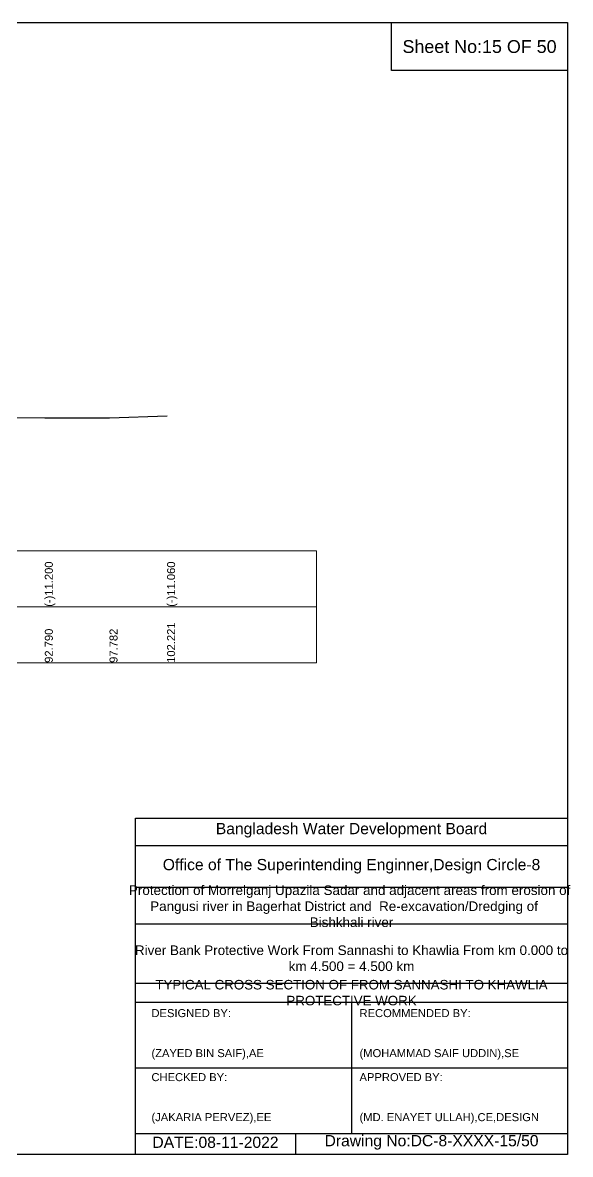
# Model space of a CAD drawing. Header units: inches. Extents: x 89000 to 1304432, y -10828 to 220529.
# Drawn here: x 1196694 to 1200116, y 132800 to 139871 of the extents above; entities that cross this region are included whole.
import ezdxf

# ---------------------------------------------------------------- set-up
doc = ezdxf.new("R2010")
doc.units = ezdxf.units.IN
doc.header["$LTSCALE"] = 7
doc.header["$MEASUREMENT"] = 0
for name, color, linetype, lineweight in [('Cross section Data Border', 7, 'Continuous', 9), ('Existing_Bed_Level for Xsection', 7, 'Continuous', 25), ('Long Section Labels', 7, 'Continuous', 9)]:
    doc.layers.add(name, color=color, linetype=linetype, lineweight=lineweight)
doc.styles.get("Standard").update_dxf_attribs({"font": 'arial.ttf'})

msp = doc.modelspace()

# ---------------------------------------------------------------- linework, layer by layer
for points in [[(1190098.86418, 139870.76803), (1200098.86418, 139870.76803), (1200098.86418, 132799.76803), (1190098.86418, 132799.76803)], [(1198998.86418, 139870.76803), (1200098.86418, 139870.76803), (1200098.86418, 139570.76803), (1198998.86418, 139570.76803)]]:
    msp.add_lwpolyline(points, close=True)
for points in [[(1197398.86418, 132799.76803), (1197398.86418, 134899.76803), (1200098.86418, 134899.76803)], [(1197398.86418, 134729.76803), (1200098.86418, 134729.76803)], [(1197398.86418, 134469.76803), (1200098.86418, 134469.76803)], [(1197398.86418, 134239.76803), (1200098.86418, 134239.76803)], [(1197398.86418, 133869.76803), (1200098.86418, 133869.76803)], [(1197398.86418, 133749.76803), (1200098.86418, 133749.76803)], [(1198748.86418, 133749.76803), (1198748.86418, 132929.76803)], [(1197398.86418, 133339.76803), (1200098.86418, 133339.76803)], [(1197398.86418, 132929.76803), (1200098.86418, 132929.76803)], [(1198398.86418, 132929.76803), (1198398.86418, 132799.76803)]]:
    msp.add_lwpolyline(points)
at = {"layer": 'Cross section Data Border'}
msp.add_lwpolyline([(1190198.86418, 136570.76803), (1198530.70488, 136570.76803), (1198530.70488, 135870.76803), (1190198.86418, 135870.76803)], close=True, dxfattribs=at)
msp.add_lwpolyline([(1190198.86418, 136220.76803), (1198530.70488, 136220.76803)], dxfattribs=at)
at = {"layer": 'Existing_Bed_Level for Xsection'}
msp.add_lwpolyline([(1191098.86418, 138425.30703), (1191260.87594, 138417.20703), (1191341.9042, 138396.14703), (1191422.8877, 138362.93703), (1191503.91596, 138344.30703), (1191584.94422, 138328.10703), (1191665.92772, 138303.80703), (1191980.06278, 138188.86803), (1192272.11233, 137732.02803), (1192451.89887, 137732.02803), (1192676.57941, 137518.99803), (1192923.85825, 137518.99803), (1193148.26108, 137430.70803), (1193328.03372, 137394.25803), (1193732.36029, 137372.38803), (1194091.99535, 137370.76803), (1194384.03405, 137374.81803), (1194676.07395, 137370.76803), (1195192.60841, 137377.24803), (1195597.03336, 137390.20803), (1196136.28598, 137406.40803), (1196832.60602, 137402.35803), (1197236.95586, 137402.35803), (1197596.51079, 137413.69803)], dxfattribs=at)

# ---------------------------------------------------------------- texts
at = {"attachment_point": 5}
for s, insert, char_height in [('Sheet No:15 OF 50', (1199548.86418, 139720.76803), 80), ('Bangladesh Water Development Board', (1198748.86418, 134824.76803), 70), ('Office of The Superintending Enginner,Design Circle-8', (1198748.86418, 134599.76803), 70)]:
    msp.add_mtext(s, dxfattribs=dict(at, insert=insert, char_height=char_height))
for s, insert, char_height, width, attachment_point in [('Protection of Morrelganj Upazila Sadar and adjacent areas from erosion of  Pangusi river in Bagerhat District and  Re-excavation/Dredging of     Bishkhali river', (1198748.86418, 134349.76803), 60, 2800, 5), ('River Bank Protective Work From Sannashi to Khawlia From km 0.000 to km 4.500 = 4.500 km', (1198748.86418, 134024.76803), 60, 2700, 5), ('TYPICAL CROSS SECTION OF FROM SANNASHI TO KHAWLIA PROTECTIVE WORK', (1198748.86418, 133809.76803), 59.5765532, 2800, 5), ('DESIGNED BY:^J^J^J(ZAYED BIN SAIF),AE', (1197498.86418, 133549.76803), 50, 1400, 4), ('RECOMMENDED BY:^J^J^J(MOHAMMAD SAIF UDDIN),SE', (1198798.86418, 133549.76803), 50, 1400, 4), ('CHECKED BY:^J^J^J(JAKARIA PERVEZ),EE', (1197498.86418, 133149.76803), 50, 1400, 4), ('APPROVED BY:^J^J^J(MD. ENAYET ULLAH),CE,DESIGN', (1198798.86418, 133149.76803), 50, 1400, 4), ('DATE:08-11-2022', (1197898.86418, 132874.76803), 70, 1400, 5), ('Drawing No:DC-8-XXXX-15/50', (1199248.86418, 132874.76803), 70, 2200, 5)]:
    msp.add_mtext(s, dxfattribs=dict(insert=insert, char_height=char_height, width=width, attachment_point=attachment_point))
at = {"layer": 'Long Section Labels', "char_height": 50, "attachment_point": 1, "rotation": 90}
for s, insert in [('(-)11.200', (1196832.60602, 136220.76803)), ('(-)11.200', (1196832.60602, 136220.76803)), ('(-)11.060', (1197596.51079, 136220.76803)), ('102.221', (1197596.51079, 135870.76803)), ('92.790', (1196832.60602, 135870.76803)), ('97.782', (1197236.95586, 135870.76803))]:
    msp.add_mtext(s, dxfattribs=dict(at, insert=insert))

doc.saveas('drawing.dxf')
